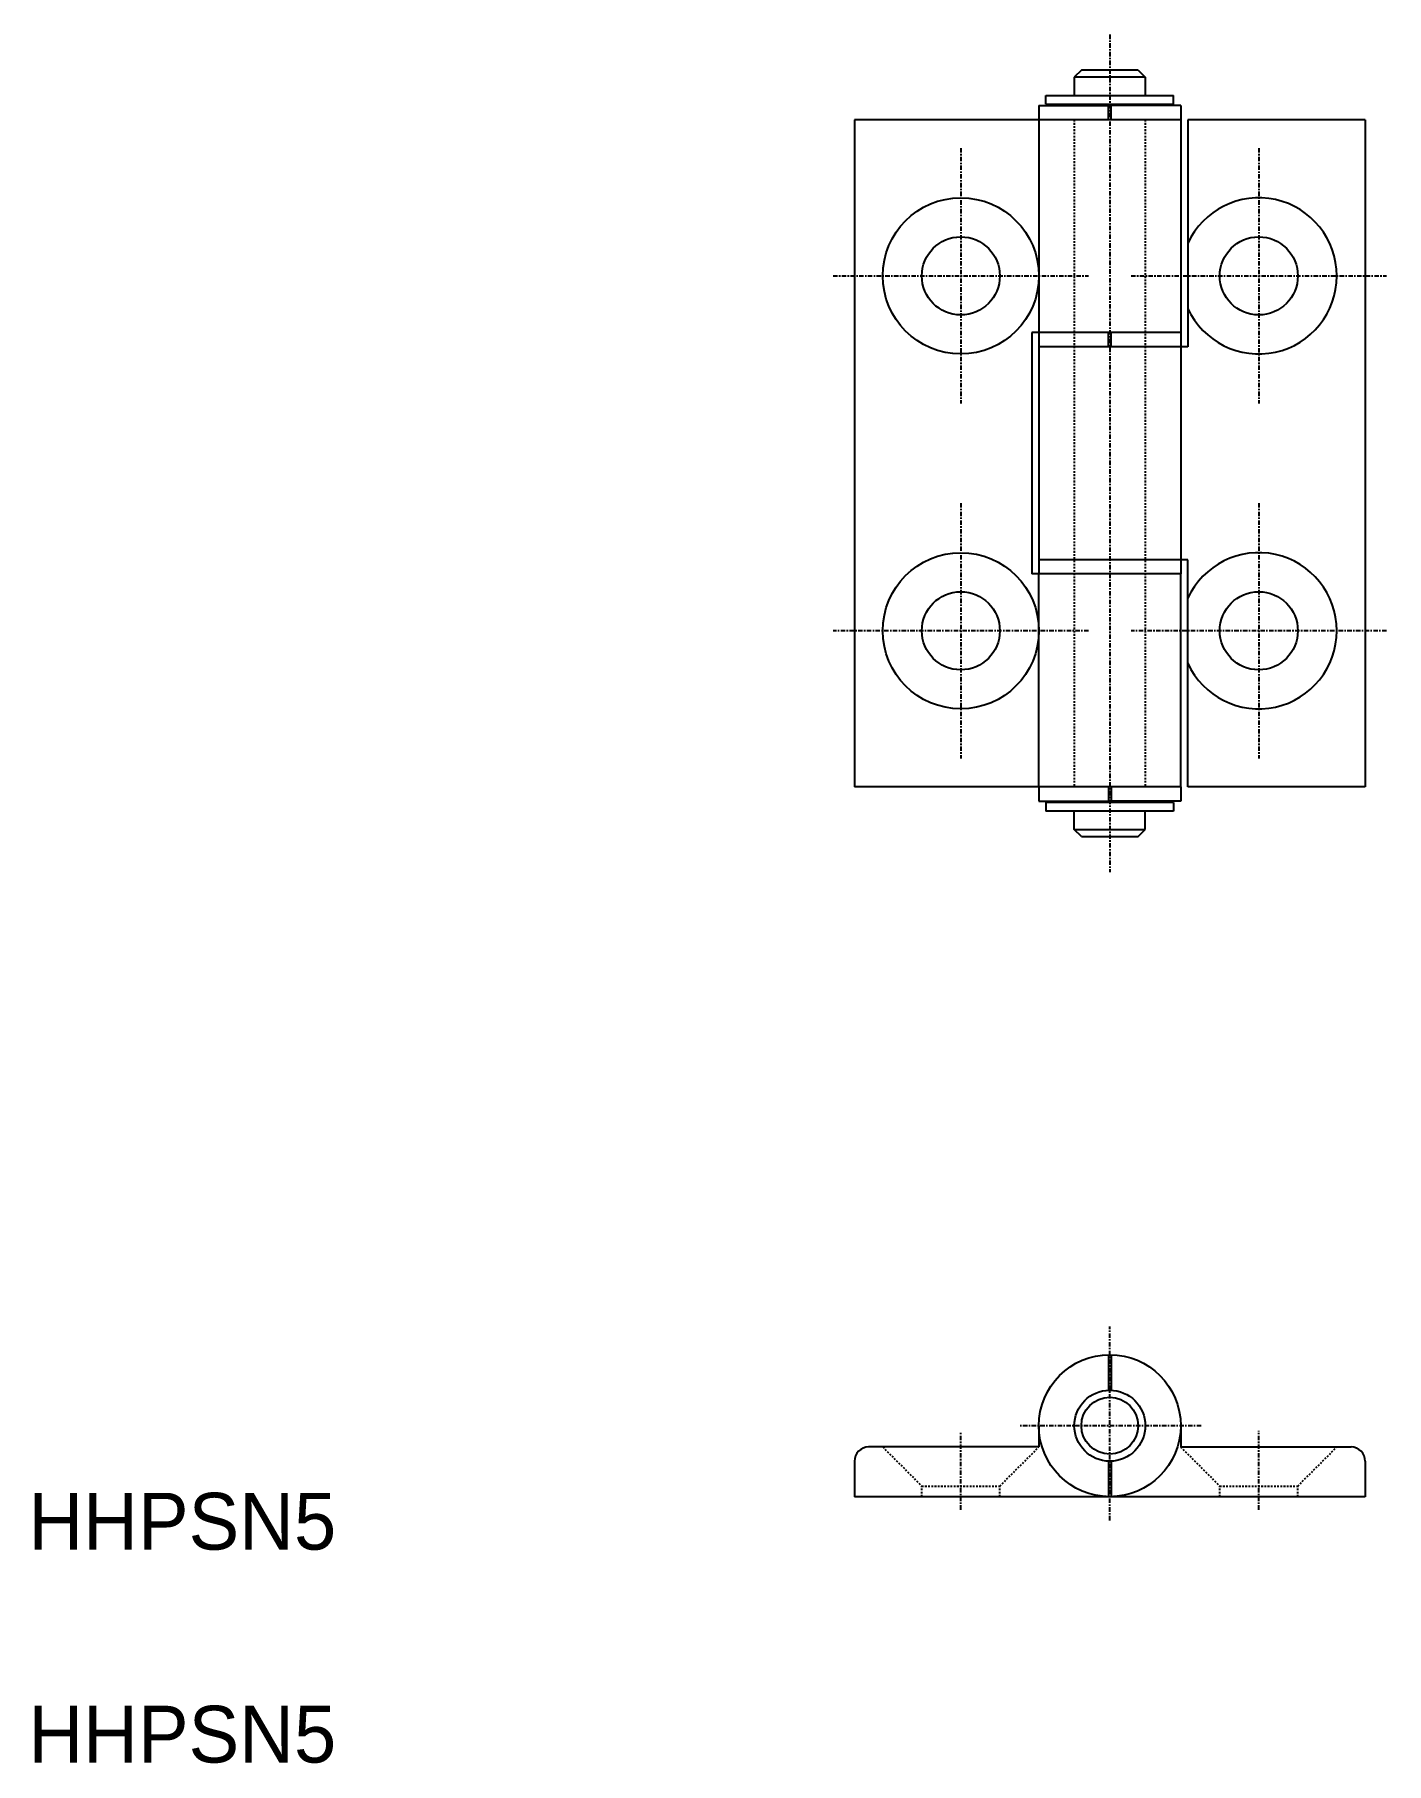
# Model space of a CAD drawing. Extents: x 283 to 379, y 159 to 281.
import ezdxf

# ---------------------------------------------------------------- set-up
doc = ezdxf.new("R2010")
doc.units = 0
doc.header["$LTSCALE"] = 0.25
doc.linetypes.add('CENTER', pattern=[2, 1.25, -0.25, 0.25, -0.25])
doc.linetypes.add('DASHED', pattern=[0.75, 0.5, -0.25])
doc.layers.get('0').update_dxf_attribs({"linetype": 'CONTINUOUS'})
doc.layers.add('CENTER', color=1, linetype='CENTER')

msp = doc.modelspace()

# ---------------------------------------------------------------- linework, layer by layer
at = {"color": 7, "linetype": 'CONTINUOUS'}
for p, q in [((357.03, 278.76), (356.53, 278.26)), ((361.53, 278.26), (356.53, 278.26)), ((356.53, 278.26), (356.53, 276.96)), ((361.03, 278.76), (357.03, 278.76)), ((361.03, 278.76), (361.53, 278.26)), ((361.53, 278.26), (361.53, 276.96)), ((354.53, 276.96), (363.53, 276.96)), ((354.53, 276.36), (354.53, 276.96)), ((363.53, 276.36), (363.53, 276.96)), ((364.03, 275.26), (341.03, 275.26)), ((341.03, 275.26), (341.03, 228.26)), ((354.03, 276.26), (358.93, 276.26)), ((354.03, 276.26), (354.03, 275.26)), ((354.03, 275.26), (354.03, 260.26)), ((354.53, 276.36), (363.53, 276.36)), ((358.93, 275.26), (358.93, 276.26)), ((364.03, 276.26), (359.13, 276.26)), ((359.13, 275.26), (359.13, 276.26)), ((364.03, 276.26), (364.03, 275.26)), ((364.03, 275.26), (364.03, 260.26)), ((364.53, 275.26), (364.53, 259.26)), ((377.03, 275.26), (364.53, 275.26)), ((377.03, 275.26), (377.03, 228.26)), ((364.03, 260.26), (353.53, 260.26)), ((353.53, 260.26), (353.53, 243.26)), ((354.03, 260.26), (354.03, 259.26)), ((358.93, 259.26), (358.93, 260.26)), ((359.13, 259.26), (359.13, 260.26)), ((364.03, 260.26), (364.03, 259.26)), ((364.53, 259.26), (354.03, 259.26)), ((354.03, 259.26), (354.03, 244.26)), ((364.03, 259.26), (364.03, 244.26)), ((364.53, 244.26), (354.03, 244.26)), ((354.03, 244.26), (354.03, 243.26)), ((364.03, 244.26), (364.03, 243.26)), ((364.53, 228.26), (364.53, 244.26)), ((364.03, 243.26), (353.53, 243.26)), ((354.03, 228.26), (354.03, 243.26)), ((364.03, 228.26), (364.03, 243.26)), ((364.03, 228.26), (341.03, 228.26)), ((354.03, 228.26), (354.03, 227.26)), ((358.93, 228.26), (358.93, 227.26)), ((359.13, 228.26), (359.13, 227.26)), ((364.03, 228.26), (364.03, 227.26)), ((377.03, 228.26), (364.53, 228.26)), ((354.03, 227.26), (358.93, 227.26)), ((363.53, 227.16), (354.53, 227.16)), ((354.53, 227.16), (354.53, 226.56)), ((363.53, 226.56), (354.53, 226.56)), ((356.53, 225.26), (356.53, 226.56)), ((364.03, 227.26), (359.13, 227.26)), ((361.53, 225.26), (361.53, 226.56)), ((363.53, 227.16), (363.53, 226.56)), ((356.53, 225.26), (361.53, 225.26)), ((357.03, 224.76), (356.53, 225.26)), ((357.03, 224.76), (361.03, 224.76)), ((361.03, 224.76), (361.53, 225.26)), ((358.93, 188.26), (358.93, 185.76)), ((359.13, 188.26), (359.13, 185.76)), ((354.03, 183.26), (354.03, 181.76)), ((364.03, 183.26), (364.03, 181.76)), ((354.03, 181.76), (342.03, 181.76)), ((364.03, 181.76), (376.03, 181.76)), ((341.03, 180.76), (341.03, 178.26)), ((358.93, 180.76), (358.93, 178.26)), ((359.13, 180.76), (359.13, 178.26)), ((377.03, 180.76), (377.03, 178.26)), ((359.04, 178.26), (341.03, 178.26)), ((377.03, 178.26), (359.04, 178.26))]:
    msp.add_line(p, q, dxfattribs=at)
at = {"color": 3, "linetype": 'DASHED'}
for p, q in [((356.53, 275.26), (356.53, 228.26)), ((361.53, 275.26), (361.53, 228.26)), ((343.03, 181.76), (345.78, 179.01)), ((351.28, 179.01), (354.03, 181.76)), ((364.03, 181.76), (366.78, 179.01)), ((372.28, 179.01), (375.03, 181.76)), ((345.78, 179.01), (351.28, 179.01)), ((345.78, 178.26), (345.78, 179.01)), ((351.28, 178.26), (351.28, 179.01)), ((366.78, 179.01), (372.28, 179.01)), ((366.78, 178.26), (366.78, 179.01)), ((372.28, 178.26), (372.28, 179.01))]:
    msp.add_line(p, q, dxfattribs=at)
at = {"color": 7, "linetype": 'CONTINUOUS'}
for centre, radius in [((348.53, 264.26), 5.5), ((348.53, 264.26), 2.75), ((369.53, 264.26), 2.75), ((348.53, 239.26), 5.5), ((348.53, 239.26), 2.75), ((369.53, 239.26), 2.75), ((359.03, 183.26), 5), ((359.03, 183.26), 2.5), ((359.03, 183.26), 2)]:
    msp.add_circle(centre, radius, dxfattribs=at)
for centre, radius, start, end in [((369.53, 264.26), 5.5, 204.62, 155.38), ((369.53, 239.26), 5.5, 204.62, 155.38), ((342.03, 180.76), 1, 90.0001, 180.0001), ((376.03, 180.76), 1, 0, 90.0001)]:
    msp.add_arc(centre, radius, start, end, dxfattribs=at)
at = {"layer": 'CENTER', "color": 1, "linetype": 'CENTER'}
for p, q in [((359.03, 281.26), (359.03, 222.26)), ((348.53, 273.26), (348.53, 255.26)), ((369.53, 273.26), (369.53, 255.26)), ((339.53, 264.26), (357.53, 264.26)), ((360.53, 264.26), (378.53, 264.26)), ((348.53, 248.26), (348.53, 230.26)), ((369.53, 248.26), (369.53, 230.26)), ((357.53, 239.26), (339.53, 239.26)), ((378.53, 239.26), (360.53, 239.26)), ((359.03, 176.59), (359.03, 190.26)), ((348.53, 177.34), (348.53, 182.79)), ((365.47, 183.26), (352.69, 183.26)), ((369.53, 177.34), (369.53, 182.9))]:
    msp.add_line(p, q, dxfattribs=at)

# ---------------------------------------------------------------- texts
at = {"color": 7, "linetype": 'CONTINUOUS'}
for p in [(282.81, 174.53), (282.81, 159.53)]:
    msp.add_text('HHPSN5', height=4, dxfattribs=at).set_placement(p)

doc.saveas('drawing.dxf')
